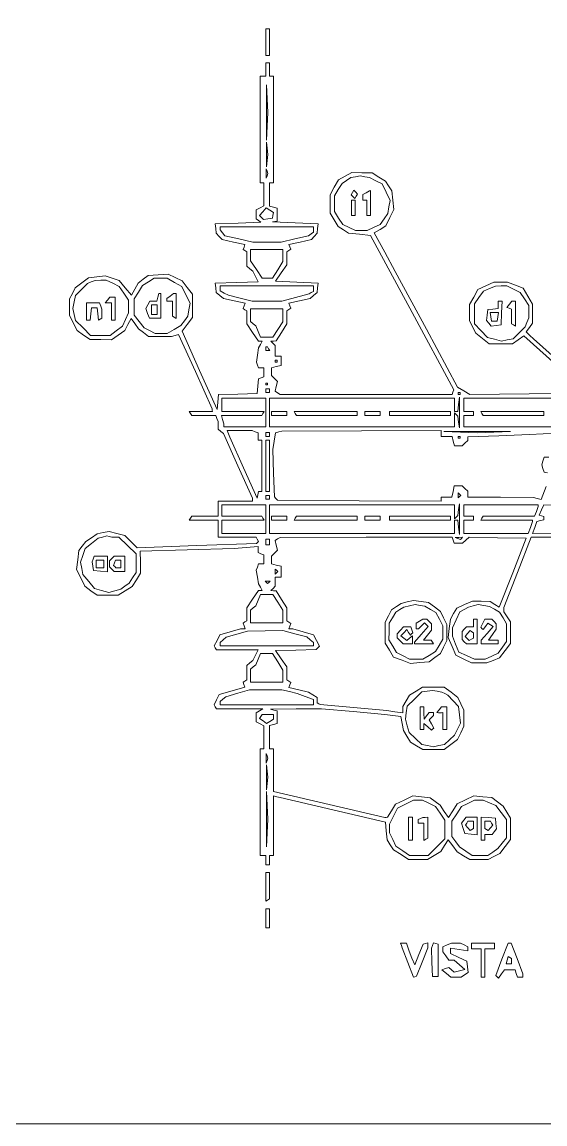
# Paper-space layout 'AN-05-DGE-020' of a CAD drawing. Header units: metres, sheet in millimetres. Extents: x 12 to 193, y 4 to 291.
# Drawn here: x 113.4 to 147.9, y 142.3 to 215 of the extents above; entities that cross this region are included whole.
import ezdxf

# ---------------------------------------------------------------- set-up
doc = ezdxf.new("R2010")
doc.units = ezdxf.units.M
doc.layers.add('DGE_CONTORNOS', color=7, linetype='Continuous', lineweight=0)
doc.layers.add('DGE_DATOS', color=7, linetype='Continuous', lineweight=0)

# ---------------------------------------------------------------- blocks, each defined once
blk = doc.blocks.new('LP_REF_DGE_MT_020')
at = {"layer": 'DGE_CONTORNOS'}
for points in [[(192.339, 208.239), (192.339, 147.474), (186.212, 147.442), (180.085, 147.409), (180.051, 144.864), (180.017, 142.319), (111.459, 142.319), (42.902, 142.319), (42.902, 205.661), (42.902, 269.004), (117.62, 269.004), (192.339, 269.004)], [(129.497, 213.705), (129.497, 212.825), (129.623, 212.825), (129.749, 212.825), (129.749, 213.705), (129.749, 214.585), (129.623, 214.585), (129.497, 214.585)], [(129.591, 208.144), (129.547, 207.232), (129.547, 209.055), (129.547, 210.877), (129.591, 209.966), (129.634, 209.055)], [(129.588, 205.881), (129.537, 205.473), (129.537, 206.29), (129.537, 207.107), (129.588, 206.698), (129.639, 206.29)], [(129.58, 204.876), (129.517, 204.719), (129.517, 205.033), (129.517, 205.347), (129.58, 205.19), (129.644, 205.033)], [(136.759, 204.552), (137.171, 204.344), (137.434, 203.801), (137.697, 203.257), (137.627, 202.824), (137.556, 202.391), (137.3, 202.031), (137.043, 201.671), (136.613, 201.467), (136.183, 201.263), (135.798, 201.263), (135.413, 201.263), (134.999, 201.46), (134.584, 201.658), (134.303, 202.087), (134.022, 202.516), (134.022, 203.037), (134.022, 203.558), (134.275, 203.968), (134.529, 204.379), (134.819, 204.569), (135.109, 204.758), (135.414, 204.813), (135.719, 204.867), (136.033, 204.814), (136.347, 204.761)], [(135.216, 203.776), (135.125, 203.629), (135.25, 203.503), (135.376, 203.377), (135.467, 203.525), (135.558, 203.672), (135.433, 203.798), (135.307, 203.924)], [(136.127, 203.766), (135.907, 203.638), (135.907, 203.456), (135.907, 203.274), (136.033, 203.274), (136.158, 203.274), (136.158, 202.771), (136.158, 202.268), (136.284, 202.268), (136.41, 202.268), (136.41, 203.085), (136.41, 203.902), (136.378, 203.898), (136.347, 203.894)], [(135.153, 202.771), (135.153, 202.268), (135.279, 202.268), (135.404, 202.268), (135.404, 202.771), (135.404, 203.274), (135.279, 203.274), (135.153, 203.274)], [(129.97, 202.268), (129.935, 202.08), (129.639, 202.038), (129.343, 201.995), (129.209, 202.129), (129.076, 202.262), (129.3, 202.509), (129.523, 202.757), (129.765, 202.607), (130.006, 202.457)], [(132.639, 201.341), (132.639, 201.168), (132.482, 201.041), (132.325, 200.915), (131.42, 200.712), (130.516, 200.509), (129.582, 200.509), (128.648, 200.509), (127.722, 200.712), (126.795, 200.915), (126.638, 201.113), (126.481, 201.311), (126.481, 201.412), (126.481, 201.514), (129.56, 201.514), (132.639, 201.514)], [(130.628, 199.611), (130.628, 199.215), (130.283, 198.668), (129.937, 198.121), (129.6, 198.121), (129.264, 198.121), (128.878, 198.693), (128.492, 199.264), (128.492, 199.635), (128.492, 200.006), (129.56, 200.006), (130.628, 200.006)], [(119.4, 197.789), (119.835, 197.582), (120.141, 197.131), (120.448, 196.68), (120.448, 196.257), (120.448, 195.834), (120.242, 195.399), (120.036, 194.965), (119.633, 194.657), (119.23, 194.35), (118.582, 194.35), (117.934, 194.35), (117.444, 194.84), (116.954, 195.33), (116.867, 195.73), (116.779, 196.129), (116.859, 196.555), (116.938, 196.98), (117.333, 197.374), (117.727, 197.768), (117.988, 197.873), (118.249, 197.979), (118.607, 197.987), (118.965, 197.995)], [(123.479, 197.846), (123.967, 197.572), (124.234, 197.021), (124.5, 196.471), (124.431, 196.042), (124.361, 195.614), (124.133, 195.305), (123.904, 194.996), (123.447, 194.736), (122.99, 194.476), (122.593, 194.476), (122.195, 194.476), (121.831, 194.664), (121.466, 194.853), (121.146, 195.273), (120.825, 195.694), (120.825, 196.233), (120.825, 196.771), (121.095, 197.208), (121.364, 197.644), (121.755, 197.882), (122.145, 198.12), (122.568, 198.12), (122.99, 198.121)], [(122.37, 196.864), (122.304, 196.613), (122.072, 196.613), (121.839, 196.613), (121.709, 196.369), (121.579, 196.126), (121.702, 195.804), (121.824, 195.481), (122.204, 195.481), (122.585, 195.481), (122.585, 196.298), (122.585, 197.115), (122.51, 197.115), (122.435, 197.115)], [(123.182, 196.94), (122.962, 196.773), (122.962, 196.693), (122.962, 196.613), (123.15, 196.613), (123.339, 196.613), (123.339, 196.117), (123.339, 195.622), (123.464, 195.544), (123.59, 195.467), (123.59, 196.291), (123.59, 197.115), (123.496, 197.111), (123.402, 197.107)], [(132.639, 197.437), (132.639, 197.256), (132.499, 197.169), (132.36, 197.083), (131.463, 196.85), (130.566, 196.617), (129.578, 196.615), (128.591, 196.613), (127.819, 196.805), (127.046, 196.998), (126.764, 197.141), (126.481, 197.283), (126.481, 197.451), (126.481, 197.618), (129.56, 197.618), (132.639, 197.618)], [(145.833, 197.398), (146.271, 197.178), (146.556, 196.751), (146.841, 196.324), (146.841, 195.911), (146.841, 195.498), (146.73, 195.204), (146.618, 194.91), (146.217, 194.518), (145.816, 194.126), (145.432, 194.05), (145.048, 193.973), (144.589, 194.096), (144.13, 194.22), (143.695, 194.669), (143.259, 195.118), (143.259, 195.771), (143.259, 196.424), (143.561, 196.846), (143.862, 197.269), (144.252, 197.438), (144.642, 197.608), (145.019, 197.613), (145.396, 197.618)], [(117.683, 195.921), (117.683, 195.356), (117.801, 195.356), (117.918, 195.356), (117.958, 195.764), (117.997, 196.173), (118.186, 196.173), (118.374, 196.173), (118.414, 195.762), (118.453, 195.351), (118.571, 195.424), (118.688, 195.496), (118.688, 195.793), (118.688, 196.089), (118.612, 196.288), (118.536, 196.487), (118.109, 196.487), (117.683, 196.487)], [(119.066, 196.675), (118.909, 196.487), (119.113, 196.487), (119.317, 196.487), (119.317, 195.921), (119.317, 195.356), (119.443, 195.356), (119.568, 195.356), (119.568, 196.11), (119.568, 196.864), (119.395, 196.864), (119.222, 196.864)], [(122.333, 196.047), (122.333, 195.733), (122.145, 195.733), (121.956, 195.733), (121.956, 196.047), (121.956, 196.361), (122.145, 196.361), (122.333, 196.361)], [(144.831, 196.37), (144.831, 196.127), (144.485, 196.087), (144.139, 196.047), (144.099, 195.694), (144.058, 195.341), (144.214, 195.153), (144.369, 194.966), (144.694, 195.004), (145.019, 195.042), (145.056, 195.827), (145.094, 196.613), (144.962, 196.613), (144.831, 196.613)], [(145.569, 196.404), (145.396, 196.195), (145.553, 196.142), (145.71, 196.089), (145.71, 195.604), (145.71, 195.119), (145.836, 195.042), (145.962, 194.964), (145.962, 195.788), (145.962, 196.613), (145.851, 196.613), (145.741, 196.613)], [(130.628, 195.681), (130.628, 195.253), (130.292, 194.739), (129.955, 194.225), (129.553, 194.225), (129.151, 194.225), (128.996, 194.598), (128.842, 194.97), (128.667, 195.116), (128.492, 195.261), (128.492, 195.685), (128.492, 196.11), (129.56, 196.11), (130.628, 196.11)], [(144.808, 195.576), (144.768, 195.293), (144.579, 195.293), (144.391, 195.293), (144.35, 195.576), (144.31, 195.858), (144.579, 195.858), (144.848, 195.858)], [(129.686, 193.471), (129.763, 193.345), (129.63, 193.345), (129.497, 193.345), (129.497, 193.471), (129.497, 193.596), (129.553, 193.596), (129.608, 193.596)], [(130.251, 192.654), (130.251, 192.591), (130.188, 192.591), (130.126, 192.591), (130.126, 192.654), (130.126, 192.716), (130.188, 192.716), (130.251, 192.716)], [(129.623, 191.146), (129.623, 191.083), (129.56, 191.083), (129.497, 191.083), (129.497, 191.146), (129.497, 191.208), (129.56, 191.208), (129.623, 191.208)], [(129.749, 190.706), (129.749, 190.58), (129.623, 190.58), (129.497, 190.58), (129.497, 190.706), (129.497, 190.831), (129.623, 190.831), (129.749, 190.831)], [(142.317, 190.517), (142.317, 190.454), (142.254, 190.454), (142.191, 190.454), (142.191, 190.517), (142.191, 190.58), (142.254, 190.58), (142.317, 190.58)], [(129.497, 189.26), (129.497, 188.318), (128.115, 188.318), (126.732, 188.318), (126.73, 188.412), (126.729, 188.506), (126.653, 188.789), (126.577, 189.072), (127.904, 189.072), (129.231, 189.072), (129.309, 189.197), (129.386, 189.323), (127.996, 189.323), (126.606, 189.323), (126.606, 189.763), (126.606, 190.203), (128.052, 190.203), (129.497, 190.203)], [(141.94, 189.763), (141.94, 189.323), (142.058, 189.323), (142.176, 189.323), (142.222, 189.794), (142.268, 190.266), (142.27, 189.26), (142.272, 188.255), (142.222, 188.632), (142.172, 189.009), (142.056, 189.128), (141.94, 189.248), (141.94, 188.783), (141.94, 188.318), (135.844, 188.318), (129.749, 188.318), (129.749, 189.26), (129.749, 190.203), (135.844, 190.203), (141.94, 190.203)], [(129.874, 189.197), (129.874, 189.072), (130.377, 189.072), (130.88, 189.072), (130.88, 189.197), (130.88, 189.323), (130.377, 189.323), (129.874, 189.323)], [(131.445, 189.197), (131.523, 189.072), (133.526, 189.072), (135.53, 189.072), (135.53, 189.197), (135.53, 189.323), (133.449, 189.323), (131.368, 189.323)], [(136.033, 189.197), (136.033, 189.072), (136.535, 189.072), (137.038, 189.072), (137.038, 189.197), (137.038, 189.323), (136.535, 189.323), (136.033, 189.323)], [(137.667, 189.197), (137.667, 189.072), (139.678, 189.072), (141.688, 189.072), (141.688, 189.197), (141.688, 189.323), (139.678, 189.323), (137.667, 189.323)], [(143.762, 189.197), (143.84, 189.072), (145.843, 189.072), (147.847, 189.072), (147.847, 189.197), (147.847, 189.323), (145.766, 189.323), (143.685, 189.323)], [(128.796, 187.99), (128.994, 187.914), (128.994, 187.676), (128.994, 187.438), (129.12, 187.438), (129.246, 187.438), (129.246, 185.741), (129.246, 184.045), (129.129, 184.045), (129.013, 184.045), (128.971, 183.828), (128.93, 183.612), (128.027, 185.619), (127.125, 187.626), (127.041, 187.846), (126.957, 188.066), (127.777, 188.066), (128.597, 188.066)], [(129.749, 187.815), (129.749, 187.689), (129.623, 187.689), (129.497, 187.689), (129.497, 187.815), (129.497, 187.941), (129.623, 187.941), (129.749, 187.941)], [(144.548, 187.973), (143.448, 187.931), (142.348, 187.973), (141.249, 188.015), (143.448, 188.015), (145.647, 188.015)], [(142.317, 187.626), (142.317, 187.564), (142.254, 187.564), (142.191, 187.564), (142.191, 187.626), (142.191, 187.689), (142.254, 187.689), (142.317, 187.689)], [(129.749, 185.741), (129.749, 184.045), (129.623, 184.045), (129.497, 184.045), (129.497, 185.741), (129.497, 187.438), (129.623, 187.438), (129.749, 187.438)], [(142.275, 183.709), (142.191, 183.626), (142.191, 183.793), (142.191, 183.961), (142.275, 183.877), (142.359, 183.793)], [(129.749, 183.668), (129.749, 183.542), (129.623, 183.542), (129.497, 183.542), (129.497, 183.668), (129.497, 183.793), (129.623, 183.793), (129.749, 183.793)], [(141.94, 182.7), (141.94, 182.235), (142.056, 182.354), (142.172, 182.474), (142.222, 182.851), (142.272, 183.228), (142.27, 182.222), (142.268, 181.217), (142.222, 181.688), (142.176, 182.159), (142.058, 182.159), (141.94, 182.159), (141.94, 181.72), (141.94, 181.28), (135.844, 181.28), (129.749, 181.28), (129.749, 182.222), (129.749, 183.165), (135.844, 183.165), (141.94, 183.165)], [(129.497, 182.222), (129.497, 181.28), (128.052, 181.28), (126.606, 181.28), (126.606, 181.72), (126.606, 182.159), (127.996, 182.159), (129.386, 182.159), (129.309, 182.285), (129.231, 182.411), (127.919, 182.411), (126.606, 182.411), (126.606, 182.788), (126.606, 183.165), (128.052, 183.165), (129.497, 183.165)], [(147.47, 183.11), (147.47, 183.056), (147.347, 182.733), (147.225, 182.411), (145.532, 182.411), (143.84, 182.411), (143.762, 182.285), (143.685, 182.159), (145.389, 182.159), (147.093, 182.159), (147.093, 182.115), (147.093, 182.071), (146.955, 181.675), (146.817, 181.28), (144.693, 181.28), (142.568, 181.28), (142.568, 181.72), (142.568, 182.159), (142.882, 182.159), (143.197, 182.159), (143.197, 182.285), (143.197, 182.411), (142.882, 182.411), (142.568, 182.411), (142.568, 182.788), (142.568, 183.165), (145.019, 183.165), (147.47, 183.165)], [(151.217, 182.756), (151.257, 182.411), (150.628, 182.411), (149.998, 182.411), (149.925, 182.292), (149.851, 182.172), (150.577, 182.134), (151.303, 182.097), (151.303, 181.72), (151.303, 181.343), (149.203, 181.308), (147.104, 181.274), (147.242, 181.67), (147.38, 182.067), (147.614, 182.128), (147.847, 182.189), (147.847, 182.289), (147.847, 182.39), (147.691, 182.442), (147.536, 182.494), (147.69, 182.833), (147.845, 183.172), (149.511, 183.137), (151.178, 183.102)], [(129.874, 182.285), (129.874, 182.159), (130.377, 182.159), (130.88, 182.159), (130.88, 182.285), (130.88, 182.411), (130.377, 182.411), (129.874, 182.411)], [(131.445, 182.285), (131.368, 182.159), (133.449, 182.159), (135.53, 182.159), (135.53, 182.285), (135.53, 182.411), (133.526, 182.411), (131.523, 182.411)], [(136.033, 182.285), (136.033, 182.159), (136.535, 182.159), (137.038, 182.159), (137.038, 182.285), (137.038, 182.411), (136.535, 182.411), (136.033, 182.411)], [(137.667, 182.285), (137.667, 182.159), (139.678, 182.159), (141.688, 182.159), (141.688, 182.285), (141.688, 182.411), (139.678, 182.411), (137.667, 182.411)], [(119.576, 181.028), (119.815, 181.028), (120.383, 180.484), (120.951, 179.94), (120.95, 179.322), (120.949, 178.703), (120.717, 178.351), (120.484, 177.998), (120.211, 177.807), (119.937, 177.615), (119.54, 177.501), (119.142, 177.387), (118.671, 177.514), (118.199, 177.641), (117.816, 178.106), (117.432, 178.571), (117.357, 178.975), (117.281, 179.378), (117.43, 179.829), (117.579, 180.281), (118.007, 180.623), (118.435, 180.966), (118.719, 181.047), (119.003, 181.129), (119.17, 181.078), (119.337, 181.028)], [(129.749, 180.714), (129.749, 180.526), (129.623, 180.526), (129.497, 180.526), (129.497, 180.714), (129.497, 180.903), (129.623, 180.903), (129.749, 180.903)], [(142.409, 180.952), (142.333, 180.876), (142.168, 180.942), (142.003, 181.008), (142.244, 181.018), (142.484, 181.028)], [(118.109, 179.592), (118.04, 179.413), (118.082, 179.121), (118.123, 178.829), (118.594, 178.79), (119.066, 178.751), (119.066, 179.261), (119.066, 179.772), (118.622, 179.772), (118.178, 179.772)], [(119.342, 179.621), (119.191, 179.47), (119.191, 179.269), (119.191, 179.068), (119.342, 178.917), (119.493, 178.766), (119.845, 178.766), (120.197, 178.766), (120.197, 179.269), (120.197, 179.772), (119.845, 179.772), (119.493, 179.772)], [(118.814, 179.269), (118.814, 179.017), (118.563, 179.017), (118.311, 179.017), (118.311, 179.269), (118.311, 179.52), (118.563, 179.52), (118.814, 179.52)], [(119.945, 179.269), (119.945, 179.017), (119.778, 179.017), (119.61, 179.017), (119.535, 179.093), (119.46, 179.168), (119.528, 179.344), (119.595, 179.52), (119.77, 179.52), (119.945, 179.52)], [(130.209, 178.682), (130.126, 178.599), (130.126, 178.766), (130.126, 178.934), (130.209, 178.85), (130.293, 178.766)], [(129.707, 178.054), (129.623, 177.97), (129.539, 178.054), (129.455, 178.138), (129.623, 178.138), (129.79, 178.138)], [(130.292, 176.744), (130.628, 176.23), (130.628, 175.801), (130.628, 175.373), (129.56, 175.373), (128.492, 175.373), (128.492, 175.797), (128.492, 176.222), (128.667, 176.367), (128.842, 176.512), (128.996, 176.885), (129.151, 177.258), (129.553, 177.258), (129.955, 177.258)], [(138.832, 176.762), (138.427, 176.663), (138.112, 176.456), (137.798, 176.25), (137.586, 175.843), (137.375, 175.436), (137.377, 174.744), (137.379, 174.053), (137.657, 173.589), (137.934, 173.125), (138.489, 172.913), (139.045, 172.701), (139.659, 172.76), (140.274, 172.819), (140.651, 173.088), (141.029, 173.357), (141.233, 173.787), (141.437, 174.217), (141.437, 174.744), (141.437, 175.272), (141.231, 175.707), (141.025, 176.141), (140.634, 176.435), (140.243, 176.728), (139.74, 176.794), (139.238, 176.861)], [(140.355, 176.269), (140.717, 176.064), (140.952, 175.626), (141.186, 175.188), (141.185, 174.746), (141.185, 174.305), (140.935, 173.895), (140.685, 173.485), (140.276, 173.236), (139.866, 172.986), (139.426, 172.986), (138.986, 172.985), (138.551, 173.205), (138.115, 173.425), (137.871, 173.847), (137.627, 174.27), (137.635, 174.814), (137.644, 175.358), (137.858, 175.721), (138.073, 176.085), (138.341, 176.253), (138.609, 176.421), (138.986, 176.51), (139.363, 176.598), (139.678, 176.536), (139.992, 176.474)], [(144.594, 176.281), (144.922, 176.093), (145.152, 175.704), (145.382, 175.315), (145.382, 174.737), (145.382, 174.16), (145.109, 173.776), (144.835, 173.393), (144.406, 173.189), (143.976, 172.985), (143.618, 172.988), (143.259, 172.99), (142.745, 173.224), (142.23, 173.458), (142.022, 173.978), (141.814, 174.498), (141.817, 174.778), (141.82, 175.059), (142.058, 175.583), (142.295, 176.107), (142.582, 176.26), (142.868, 176.413), (143.189, 176.505), (143.511, 176.598), (143.888, 176.534), (144.265, 176.469)], [(139.646, 175.488), (139.426, 175.36), (139.426, 175.178), (139.426, 174.996), (139.498, 174.996), (139.57, 174.996), (139.766, 175.192), (139.963, 175.389), (140.091, 175.261), (140.219, 175.132), (139.76, 174.624), (139.3, 174.115), (139.3, 174.053), (139.3, 173.99), (139.936, 173.99), (140.572, 173.99), (140.494, 174.116), (140.417, 174.242), (140.164, 174.242), (139.911, 174.242), (140.171, 174.573), (140.432, 174.904), (140.432, 175.113), (140.432, 175.323), (140.281, 175.473), (140.13, 175.624), (139.998, 175.62), (139.866, 175.616)], [(143.197, 175.373), (143.197, 175.121), (142.97, 175.121), (142.744, 175.121), (142.593, 174.971), (142.443, 174.82), (142.443, 174.556), (142.443, 174.292), (142.593, 174.141), (142.744, 173.99), (143.096, 173.99), (143.448, 173.99), (143.448, 174.807), (143.448, 175.624), (143.322, 175.624), (143.197, 175.624)], [(143.819, 175.362), (143.679, 175.1), (143.762, 175.017), (143.846, 174.933), (144, 175.144), (144.154, 175.355), (144.326, 175.248), (144.498, 175.142), (144.099, 174.688), (143.699, 174.233), (143.699, 174.112), (143.699, 173.99), (144.265, 173.99), (144.831, 173.99), (144.831, 174.116), (144.831, 174.242), (144.508, 174.242), (144.185, 174.242), (144.445, 174.607), (144.705, 174.972), (144.705, 175.147), (144.705, 175.323), (144.554, 175.473), (144.403, 175.624), (144.181, 175.624), (143.96, 175.624)], [(131.416, 174.66), (132.199, 174.45), (132.419, 174.263), (132.639, 174.077), (132.639, 173.971), (132.639, 173.865), (129.56, 173.865), (126.481, 173.865), (126.481, 173.975), (126.481, 174.085), (126.687, 174.258), (126.894, 174.43), (127.598, 174.635), (128.303, 174.84), (129.468, 174.855), (130.632, 174.87)], [(138.377, 174.892), (138.169, 174.662), (138.169, 174.524), (138.169, 174.385), (138.367, 174.188), (138.564, 173.99), (138.87, 173.99), (139.175, 173.99), (139.175, 174.257), (139.175, 174.524), (138.986, 174.367), (138.798, 174.211), (138.603, 174.373), (138.408, 174.534), (138.607, 174.734), (138.807, 174.933), (138.921, 174.748), (139.035, 174.563), (139.121, 174.648), (139.206, 174.734), (139.131, 174.927), (139.057, 175.121), (138.821, 175.121), (138.585, 175.121)], [(143.197, 174.556), (143.197, 174.382), (143.06, 174.298), (142.923, 174.213), (142.789, 174.348), (142.654, 174.482), (142.814, 174.675), (142.974, 174.867), (143.085, 174.798), (143.197, 174.73)], [(130.283, 172.814), (130.628, 172.267), (130.628, 171.872), (130.628, 171.477), (129.56, 171.477), (128.492, 171.477), (128.492, 171.901), (128.492, 172.326), (128.667, 172.471), (128.842, 172.616), (128.996, 172.989), (129.151, 173.362), (129.544, 173.362), (129.937, 173.361)], [(131.068, 170.843), (131.571, 170.713), (132.105, 170.519), (132.639, 170.325), (132.639, 170.147), (132.639, 169.969), (129.56, 169.969), (126.481, 169.969), (126.481, 170.079), (126.481, 170.189), (126.674, 170.349), (126.866, 170.509), (127.648, 170.733), (128.429, 170.956), (129.497, 170.964), (130.566, 170.973)], [(141.311, 170.716), (141.5, 170.619), (141.86, 170.24), (142.22, 169.862), (142.282, 169.308), (142.345, 168.753), (142.141, 168.36), (141.938, 167.966), (141.608, 167.66), (141.278, 167.354), (140.918, 167.282), (140.557, 167.21), (140.17, 167.287), (139.784, 167.365), (139.368, 167.757), (138.952, 168.149), (138.83, 168.591), (138.708, 169.034), (138.769, 169.455), (138.831, 169.876), (139.308, 170.353), (139.785, 170.83), (140.14, 170.88), (140.494, 170.93), (140.809, 170.872), (141.123, 170.814)], [(139.678, 169.089), (139.678, 168.335), (139.803, 168.335), (139.929, 168.335), (139.929, 168.543), (139.929, 168.751), (140.181, 168.523), (140.433, 168.294), (140.505, 168.367), (140.578, 168.439), (140.43, 168.715), (140.283, 168.99), (140.42, 169.127), (140.557, 169.265), (140.557, 169.365), (140.557, 169.466), (140.414, 169.466), (140.271, 169.466), (140.104, 169.246), (139.937, 169.026), (139.933, 169.434), (139.929, 169.843), (139.803, 169.843), (139.678, 169.843)], [(140.934, 169.654), (140.778, 169.466), (140.888, 169.451), (140.997, 169.436), (141.091, 169.451), (141.186, 169.466), (141.186, 168.9), (141.186, 168.335), (141.311, 168.335), (141.437, 168.335), (141.437, 169.089), (141.437, 169.843), (141.264, 169.843), (141.091, 169.843)], [(130, 169.182), (130, 169.024), (129.774, 168.882), (129.548, 168.741), (129.321, 168.907), (129.095, 169.072), (129.178, 169.206), (129.261, 169.34), (129.63, 169.34), (130, 169.34)], [(129.58, 166.292), (129.517, 166.135), (129.517, 166.45), (129.517, 166.764), (129.58, 166.607), (129.644, 166.45)], [(129.588, 164.784), (129.537, 164.376), (129.537, 165.193), (129.537, 166.01), (129.588, 165.601), (129.639, 165.193)], [(129.591, 161.517), (129.547, 160.605), (129.547, 162.428), (129.547, 164.25), (129.591, 163.339), (129.634, 162.428)], [(140.263, 163.478), (140.698, 163.272), (141.005, 162.821), (141.311, 162.369), (141.311, 161.754), (141.311, 161.138), (140.762, 160.589), (140.213, 160.04), (139.598, 160.04), (138.982, 160.04), (138.531, 160.346), (138.08, 160.653), (137.873, 161.088), (137.667, 161.523), (137.667, 161.81), (137.667, 162.097), (137.924, 162.63), (138.182, 163.162), (138.71, 163.423), (139.238, 163.684), (139.533, 163.685), (139.828, 163.685)], [(144.252, 163.509), (144.672, 163.334), (145.027, 162.869), (145.382, 162.404), (145.382, 161.806), (145.382, 161.209), (145.097, 160.847), (144.812, 160.485), (144.476, 160.263), (144.139, 160.042), (143.624, 160.041), (143.108, 160.04), (142.693, 160.323), (142.277, 160.605), (142.028, 160.941), (141.78, 161.277), (141.78, 161.789), (141.78, 162.301), (142.099, 162.782), (142.417, 163.264), (142.838, 163.471), (143.259, 163.679), (143.546, 163.682), (143.833, 163.685)], [(138.923, 161.799), (138.923, 161.045), (139.049, 161.045), (139.175, 161.045), (139.175, 161.799), (139.175, 162.554), (139.049, 162.554), (138.923, 162.554)], [(139.709, 162.47), (139.552, 162.407), (139.552, 162.292), (139.552, 162.176), (139.74, 162.176), (139.929, 162.176), (139.929, 161.604), (139.929, 161.031), (140.055, 161.108), (140.18, 161.186), (140.18, 161.87), (140.18, 162.554), (140.023, 162.544), (139.866, 162.534)], [(142.562, 162.357), (142.399, 162.161), (142.517, 161.823), (142.636, 161.485), (143.042, 161.446), (143.448, 161.406), (143.448, 161.98), (143.448, 162.554), (143.086, 162.554), (142.725, 162.554)], [(143.197, 162.058), (143.197, 161.814), (143.085, 161.745), (142.974, 161.677), (142.823, 161.858), (142.672, 162.04), (142.753, 162.171), (142.834, 162.302), (143.016, 162.302), (143.197, 162.302)], [(143.699, 161.807), (143.699, 161.045), (143.825, 161.045), (143.951, 161.045), (143.951, 161.234), (143.951, 161.422), (144.187, 161.422), (144.423, 161.422), (144.573, 161.603), (144.723, 161.784), (144.683, 162.137), (144.642, 162.491), (144.171, 162.53), (143.699, 162.569)], [(144.394, 162.171), (144.475, 162.04), (144.324, 161.858), (144.174, 161.677), (144.062, 161.745), (143.951, 161.814), (143.951, 162.058), (143.951, 162.302), (144.132, 162.302), (144.313, 162.302)], [(129.497, 157.959), (129.497, 157.009), (129.623, 157.086), (129.749, 157.164), (129.749, 158.036), (129.749, 158.909), (129.623, 158.909), (129.497, 158.909)], [(129.497, 155.893), (129.497, 155.264), (129.623, 155.264), (129.749, 155.264), (129.749, 155.893), (129.749, 156.521), (129.623, 156.521), (129.497, 156.521)], [(138.448, 154.102), (138.502, 153.945), (138.868, 152.97), (139.233, 151.995), (139.34, 152.031), (139.448, 152.066), (139.813, 153.005), (140.179, 153.945), (140.18, 154.112), (140.18, 154.28), (140.027, 154.229), (139.874, 154.178), (139.601, 153.498), (139.328, 152.819), (139.141, 153.267), (138.953, 153.715), (138.867, 153.987), (138.781, 154.259), (138.587, 154.259), (138.394, 154.259)], [(140.489, 154.1), (140.42, 153.921), (140.457, 152.99), (140.494, 152.059), (140.683, 152.059), (140.872, 152.059), (140.872, 153.117), (140.872, 154.175), (140.714, 154.227), (140.557, 154.28)], [(141.469, 154.129), (141.186, 154.015), (141.186, 153.851), (141.186, 153.686), (141.381, 153.407), (141.577, 153.128), (141.751, 153.128), (141.926, 153.128), (142.278, 152.824), (142.631, 152.52), (142.284, 152.433), (141.937, 152.345), (141.751, 152.499), (141.566, 152.653), (141.344, 152.567), (141.123, 152.481), (141.42, 152.239), (141.716, 151.996), (142.055, 151.996), (142.395, 151.996), (142.618, 152.16), (142.841, 152.323), (142.799, 152.694), (142.757, 153.065), (142.223, 153.313), (141.688, 153.561), (141.688, 153.736), (141.688, 153.91), (142.254, 153.825), (142.82, 153.741), (142.82, 153.87), (142.82, 153.999), (142.576, 154.129), (142.333, 154.259), (142.042, 154.251), (141.751, 154.243)], [(143.071, 154.07), (143.071, 153.882), (143.385, 153.882), (143.699, 153.882), (143.699, 152.939), (143.699, 151.996), (143.825, 151.996), (143.951, 151.996), (143.951, 152.939), (143.951, 153.882), (144.265, 153.882), (144.579, 153.882), (144.579, 154.07), (144.579, 154.259), (143.825, 154.259), (143.071, 154.259)], [(145.081, 153.188), (144.667, 152.118), (144.763, 152.026), (144.858, 151.934), (145.048, 152.216), (145.238, 152.499), (145.591, 152.499), (145.945, 152.499), (146.025, 152.248), (146.104, 151.996), (146.284, 151.996), (146.464, 151.996), (146.464, 152.111), (146.464, 152.226), (146.076, 153.243), (145.688, 154.259), (145.592, 154.259), (145.495, 154.259)], [(145.71, 153.057), (145.71, 152.876), (145.534, 152.876), (145.357, 152.876), (145.422, 153.126), (145.488, 153.376), (145.599, 153.307), (145.71, 153.238)]]:
    blk.add_lwpolyline(points, close=True, dxfattribs=at)
for points in [[(149.014, 192.479), (147.156, 194.128), (146.92, 194.352), (146.684, 194.577), (146.889, 194.869), (147.093, 195.16), (147.093, 195.781), (147.093, 196.402), (146.782, 196.932), (146.471, 197.462), (145.963, 197.666), (145.454, 197.869), (144.993, 197.869), (144.533, 197.869), (144.014, 197.618), (143.494, 197.367), (143.22, 196.878), (142.945, 196.39), (142.945, 195.86), (142.945, 195.331), (143.145, 194.91), (143.345, 194.489), (143.795, 194.146), (144.244, 193.803), (145.011, 193.794), (145.778, 193.785), (146.145, 194.052), (146.511, 194.318), (148.642, 192.418)], [(150.773, 190.517), (146.865, 190.484), (142.957, 190.451), (142.554, 190.696), (142.152, 190.941), (140.092, 194.751), (138.031, 198.561), (137.344, 199.84), (136.657, 201.12), (137.039, 201.346), (137.421, 201.571), (137.686, 202.119), (137.95, 202.666), (137.878, 203.278), (137.805, 203.891), (137.597, 204.208), (137.389, 204.526), (136.951, 204.797), (136.512, 205.068), (135.846, 205.078), (135.18, 205.087), (134.737, 204.849), (134.293, 204.61), (134.017, 204.119), (133.741, 203.628), (133.741, 203.018), (133.741, 202.408), (134.01, 201.974), (134.278, 201.54), (134.618, 201.317), (134.959, 201.093), (135.687, 201.021), (136.415, 200.948), (139.161, 195.858), (141.906, 190.768), (141.847, 190.611), (141.787, 190.454), (136.114, 190.456), (130.44, 190.458), (130.275, 190.562), (130.111, 190.667), (130.19, 190.982), (130.269, 191.298), (130.072, 191.495), (129.874, 191.693), (129.874, 191.951), (129.874, 192.209), (130.188, 192.288), (130.503, 192.367), (130.503, 192.667), (130.503, 192.968), (130.314, 192.968), (130.126, 192.968), (130.126, 193.32), (130.126, 193.672), (129.975, 193.822), (129.824, 193.973), (130.006, 193.977), (130.188, 193.981), (130.534, 194.551), (130.88, 195.12), (130.88, 195.545), (130.88, 195.969), (131.014, 196.052), (131.148, 196.135), (131.084, 196.304), (131.019, 196.472), (131.718, 196.628), (132.418, 196.785), (132.653, 196.981), (132.889, 197.178), (132.921, 197.492), (132.953, 197.806), (131.549, 197.869), (130.144, 197.932), (130.512, 198.471), (130.88, 199.009), (130.88, 199.437), (130.88, 199.865), (131.014, 199.948), (131.148, 200.031), (131.087, 200.192), (131.025, 200.353), (131.764, 200.51), (132.504, 200.667), (132.694, 200.877), (132.885, 201.088), (132.919, 201.395), (132.953, 201.703), (131.445, 201.772), (129.937, 201.841), (130.094, 201.866), (130.251, 201.891), (130.251, 202.316), (130.251, 202.742), (130, 202.807), (129.749, 202.873), (129.749, 203.639), (129.749, 204.405), (129.874, 204.405), (130, 204.405), (130, 207.924), (130, 211.443), (129.874, 211.443), (129.749, 211.443), (129.749, 211.883), (129.749, 212.322), (129.623, 212.322), (129.497, 212.322), (129.497, 211.883), (129.497, 211.443), (129.309, 211.443), (129.12, 211.443), (129.12, 207.924), (129.12, 204.405), (129.246, 204.405), (129.372, 204.405), (129.372, 203.655), (129.372, 202.905), (129.12, 202.771), (128.869, 202.636), (128.869, 202.334), (128.869, 202.032), (129.026, 201.93), (129.183, 201.828), (127.675, 201.765), (126.167, 201.703), (126.201, 201.395), (126.235, 201.088), (126.426, 200.877), (126.616, 200.667), (127.372, 200.506), (128.127, 200.346), (128.064, 200.18), (128, 200.014), (128.12, 199.94), (128.24, 199.865), (128.24, 199.385), (128.24, 198.906), (128.437, 198.742), (128.634, 198.579), (128.815, 198.228), (128.997, 197.878), (127.582, 197.842), (126.167, 197.806), (126.199, 197.492), (126.232, 197.178), (126.467, 196.981), (126.702, 196.785), (127.418, 196.625), (128.133, 196.465), (128.067, 196.291), (128, 196.118), (128.12, 196.044), (128.24, 195.969), (128.24, 195.543), (128.24, 195.117), (128.626, 194.545), (129.012, 193.973), (129.133, 193.973), (129.255, 193.973), (129.142, 193.753), (129.029, 193.533), (128.956, 193.055), (128.882, 192.576), (128.952, 192.395), (129.021, 192.214), (129.196, 192.214), (129.372, 192.214), (129.372, 191.913), (129.372, 191.612), (129.191, 191.543), (129.01, 191.474), (128.971, 190.995), (128.932, 190.517), (127.65, 190.481), (126.369, 190.446), (126.331, 189.95), (126.292, 189.455), (125.134, 192.043), (123.976, 194.63), (124.317, 195.078), (124.658, 195.526), (124.656, 196.302), (124.654, 197.078), (124.318, 197.519), (123.981, 197.96), (123.517, 198.18), (123.053, 198.4), (122.401, 198.346), (121.75, 198.292), (121.42, 198.049), (121.09, 197.806), (120.87, 197.405), (120.649, 197.003), (120.232, 197.49), (119.816, 197.977), (119.363, 198.126), (118.91, 198.276), (118.36, 198.214), (117.81, 198.152), (117.369, 197.816), (116.929, 197.479), (116.74, 197.115), (116.552, 196.751), (116.552, 196.219), (116.552, 195.686), (116.801, 195.175), (117.051, 194.665), (117.484, 194.372), (117.917, 194.078), (118.616, 194.072), (119.316, 194.066), (119.753, 194.365), (120.191, 194.665), (120.407, 195.067), (120.624, 195.469), (120.866, 195.129), (121.108, 194.789), (121.438, 194.538), (121.768, 194.287), (122.522, 194.287), (123.276, 194.287), (123.513, 194.35), (123.75, 194.413), (124.858, 191.962), (125.966, 189.512), (125.972, 189.417), (125.978, 189.323), (125.217, 189.323), (124.455, 189.323), (124.533, 189.197), (124.61, 189.072), (125.406, 189.072), (126.203, 189.072), (126.279, 188.873), (126.355, 188.674), (126.355, 188.416), (126.355, 188.157), (126.529, 188.017), (126.703, 187.878), (127.66, 185.741), (128.618, 183.605), (128.618, 183.511), (128.617, 183.416), (127.486, 183.416), (126.355, 183.416), (126.355, 182.914), (126.355, 182.411), (125.483, 182.411), (124.61, 182.411), (124.533, 182.285), (124.455, 182.159), (125.405, 182.159), (126.355, 182.159), (126.355, 181.594), (126.355, 181.028), (127.605, 181.028), (128.854, 181.028), (128.937, 180.894), (129.02, 180.76), (128.949, 180.689), (128.878, 180.619), (124.946, 180.478), (121.014, 180.337), (120.606, 180.74), (120.198, 181.144), (119.684, 181.282), (119.17, 181.421), (118.772, 181.338), (118.374, 181.256), (117.997, 181.003), (117.62, 180.751), (117.394, 180.45), (117.168, 180.148), (117.095, 179.531), (117.022, 178.913), (117.289, 178.361), (117.557, 177.808), (117.965, 177.505), (118.374, 177.201), (119.066, 177.2), (119.758, 177.199), (120.222, 177.486), (120.687, 177.773), (120.962, 178.219), (121.237, 178.664), (121.227, 179.389), (121.217, 180.114), (124.32, 180.197), (127.423, 180.28), (128.209, 180.355), (128.994, 180.429), (128.994, 180.222), (128.994, 180.015), (129.183, 179.943), (129.372, 179.87), (129.372, 179.57), (129.372, 179.269), (129.196, 179.269), (129.021, 179.269), (128.943, 179.063), (128.864, 178.858), (128.946, 178.404), (129.028, 177.949), (129.141, 177.729), (129.255, 177.509), (129.133, 177.509), (129.012, 177.509), (128.626, 176.937), (128.24, 176.366), (128.24, 175.939), (128.24, 175.513), (128.12, 175.439), (128, 175.365), (128.071, 175.18), (128.142, 174.996), (127.99, 174.996), (127.839, 174.996), (127.158, 174.798), (126.478, 174.6), (126.286, 174.229), (126.093, 173.857), (126.169, 173.735), (126.244, 173.613), (127.623, 173.613), (129.001, 173.613), (128.817, 173.259), (128.634, 172.904), (128.437, 172.74), (128.24, 172.577), (128.24, 172.097), (128.24, 171.617), (128.12, 171.543), (128, 171.469), (128.061, 171.309), (128.123, 171.149), (127.272, 170.904), (126.421, 170.659), (126.255, 170.313), (126.09, 169.968), (126.167, 169.842), (126.244, 169.717), (127.776, 169.713), (129.309, 169.71), (129.089, 169.581), (128.869, 169.453), (128.869, 169.15), (128.869, 168.846), (129.12, 168.712), (129.372, 168.577), (129.372, 167.828), (129.372, 167.078), (129.246, 167.078), (129.12, 167.078), (129.12, 163.559), (129.12, 160.04), (129.309, 160.04), (129.497, 160.04), (129.497, 159.726), (129.497, 159.412), (129.623, 159.412), (129.749, 159.412), (129.749, 159.726), (129.749, 160.04), (129.874, 160.04), (130, 160.04), (130, 162.003), (130, 163.965), (130.22, 163.912), (130.44, 163.859), (133.914, 163.049), (137.389, 162.239), (137.446, 161.649), (137.503, 161.06), (137.713, 160.738), (137.924, 160.417), (138.42, 160.088), (138.917, 159.76), (139.542, 159.76), (140.166, 159.76), (140.604, 160.03), (141.041, 160.3), (141.287, 160.688), (141.532, 161.076), (141.829, 160.676), (142.125, 160.275), (142.542, 160.017), (142.959, 159.76), (143.559, 159.76), (144.159, 159.76), (144.551, 159.962), (144.943, 160.165), (145.293, 160.624), (145.643, 161.083), (145.642, 161.787), (145.64, 162.491), (145.401, 162.893), (145.161, 163.295), (144.784, 163.573), (144.408, 163.852), (143.81, 163.909), (143.213, 163.966), (142.671, 163.701), (142.128, 163.435), (141.839, 162.986), (141.549, 162.536), (141.273, 162.942), (140.997, 163.347), (140.666, 163.593), (140.335, 163.838), (139.763, 163.902), (139.192, 163.967), (138.623, 163.691), (138.053, 163.415), (137.787, 162.984), (137.52, 162.554), (137.436, 162.549), (137.352, 162.544), (133.677, 163.397), (130.001, 164.25), (130.001, 165.664), (130, 167.078), (129.874, 167.078), (129.749, 167.078), (129.749, 167.844), (129.749, 168.61), (130, 168.675), (130.251, 168.741), (130.251, 169.157), (130.251, 169.573), (130.031, 169.631), (129.811, 169.688), (131.493, 169.703), (133.174, 169.717), (135.263, 169.528), (137.352, 169.34), (137.882, 169.27), (138.412, 169.2), (138.498, 168.743), (138.583, 168.286), (138.811, 167.901), (139.038, 167.516), (139.452, 167.269), (139.866, 167.022), (140.57, 167.021), (141.274, 167.019), (141.715, 167.356), (142.156, 167.692), (142.362, 168.127), (142.568, 168.561), (142.568, 169.089), (142.568, 169.616), (142.368, 170.038), (142.168, 170.459), (141.721, 170.8), (141.273, 171.142), (140.556, 171.142), (139.838, 171.142), (139.412, 170.878), (138.986, 170.614), (138.766, 170.241), (138.546, 169.867), (138.546, 169.659), (138.546, 169.45), (138.012, 169.521), (137.478, 169.591), (135.283, 169.789), (133.088, 169.987), (132.989, 170.048), (132.891, 170.109), (132.891, 170.287), (132.891, 170.466), (132.608, 170.643), (132.325, 170.82), (131.673, 170.97), (131.021, 171.121), (131.085, 171.286), (131.148, 171.451), (131.014, 171.534), (130.88, 171.617), (130.88, 172.045), (130.88, 172.473), (130.512, 173.012), (130.145, 173.55), (131.484, 173.586), (132.824, 173.622), (132.931, 173.729), (133.038, 173.836), (132.84, 174.218), (132.643, 174.6), (131.962, 174.798), (131.281, 174.996), (131.147, 174.996), (131.013, 174.996), (131.081, 175.172), (131.148, 175.347), (131.014, 175.43), (130.88, 175.513), (130.88, 175.938), (130.88, 176.363), (130.534, 176.932), (130.188, 177.501), (130.006, 177.505), (129.824, 177.509), (129.975, 177.66), (130.126, 177.811), (130.126, 178.1), (130.126, 178.389), (130.314, 178.389), (130.503, 178.389), (130.503, 178.752), (130.503, 179.116), (130.188, 179.195), (129.874, 179.274), (129.874, 179.532), (129.874, 179.79), (130.072, 179.987), (130.269, 180.185), (130.19, 180.5), (130.111, 180.816), (130.275, 180.92), (130.44, 181.024), (136.114, 181.026), (141.787, 181.028), (141.86, 180.84), (141.932, 180.651), (142.209, 180.651), (142.486, 180.651), (142.698, 180.843), (142.91, 181.035), (144.789, 181), (146.668, 180.966), (145.786, 178.686), (144.903, 176.407), (144.603, 176.604), (144.303, 176.8), (143.715, 176.809), (143.127, 176.818), (142.618, 176.589), (142.109, 176.359), (141.893, 175.994), (141.677, 175.629), (141.605, 175.019), (141.533, 174.409), (141.788, 173.83), (142.044, 173.252), (142.553, 172.993), (143.061, 172.734), (143.573, 172.734), (144.084, 172.734), (144.504, 172.909), (144.923, 173.084), (145.283, 173.556), (145.643, 174.028), (145.643, 174.741), (145.643, 175.453), (145.425, 175.786), (145.208, 176.118), (145.208, 176.257), (145.208, 176.395), (146.104, 178.712), (147, 181.028), (148.932, 181.028)], [(150.843, 188.318), (146.705, 188.318), (142.568, 188.318), (142.568, 188.695), (142.568, 189.072), (142.882, 189.072), (143.197, 189.072), (143.197, 189.197), (143.197, 189.323), (142.882, 189.323), (142.568, 189.323), (142.568, 189.763), (142.568, 190.203), (146.831, 190.203), (151.094, 190.203)], [(148.17, 186.307), (147.864, 186.307), (147.784, 186.056), (147.704, 185.804), (147.782, 185.561), (147.859, 185.317), (148.089, 185.278)], [(147.988, 184.384), (147.658, 183.53), (147.407, 183.597), (147.156, 183.664), (144.988, 183.666), (142.82, 183.668), (142.82, 183.865), (142.82, 184.063), (142.64, 184.242), (142.461, 184.422), (142.197, 184.422), (141.934, 184.422), (141.858, 184.045), (141.783, 183.668), (141.421, 183.668), (141.06, 183.668), (141.06, 183.538), (141.06, 183.408), (135.666, 183.444), (130.272, 183.479), (130.167, 183.584), (130.063, 183.688), (130.018, 185.257), (129.974, 186.825), (130.056, 187.375), (130.139, 187.925), (130.352, 187.981), (130.566, 188.037), (135.813, 188.052), (141.06, 188.066), (141.06, 187.878), (141.06, 187.689), (141.423, 187.689), (141.787, 187.689), (141.866, 187.375), (141.945, 187.061), (142.203, 187.061), (142.461, 187.061), (142.64, 187.24), (142.82, 187.42), (142.82, 187.535), (142.82, 187.65), (144.862, 187.73), (146.904, 187.81), (148.689, 187.895)]]:
    blk.add_lwpolyline(points, dxfattribs=at)

psp = doc.layouts.new('AN-05-DGE-020')

# ---------------------------------------------------------------- block references
at = {"layer": 'DGE_DATOS'}
psp.add_blockref('LP_REF_DGE_MT_020', (0, 0), dxfattribs=at)

doc.saveas('drawing.dxf')
